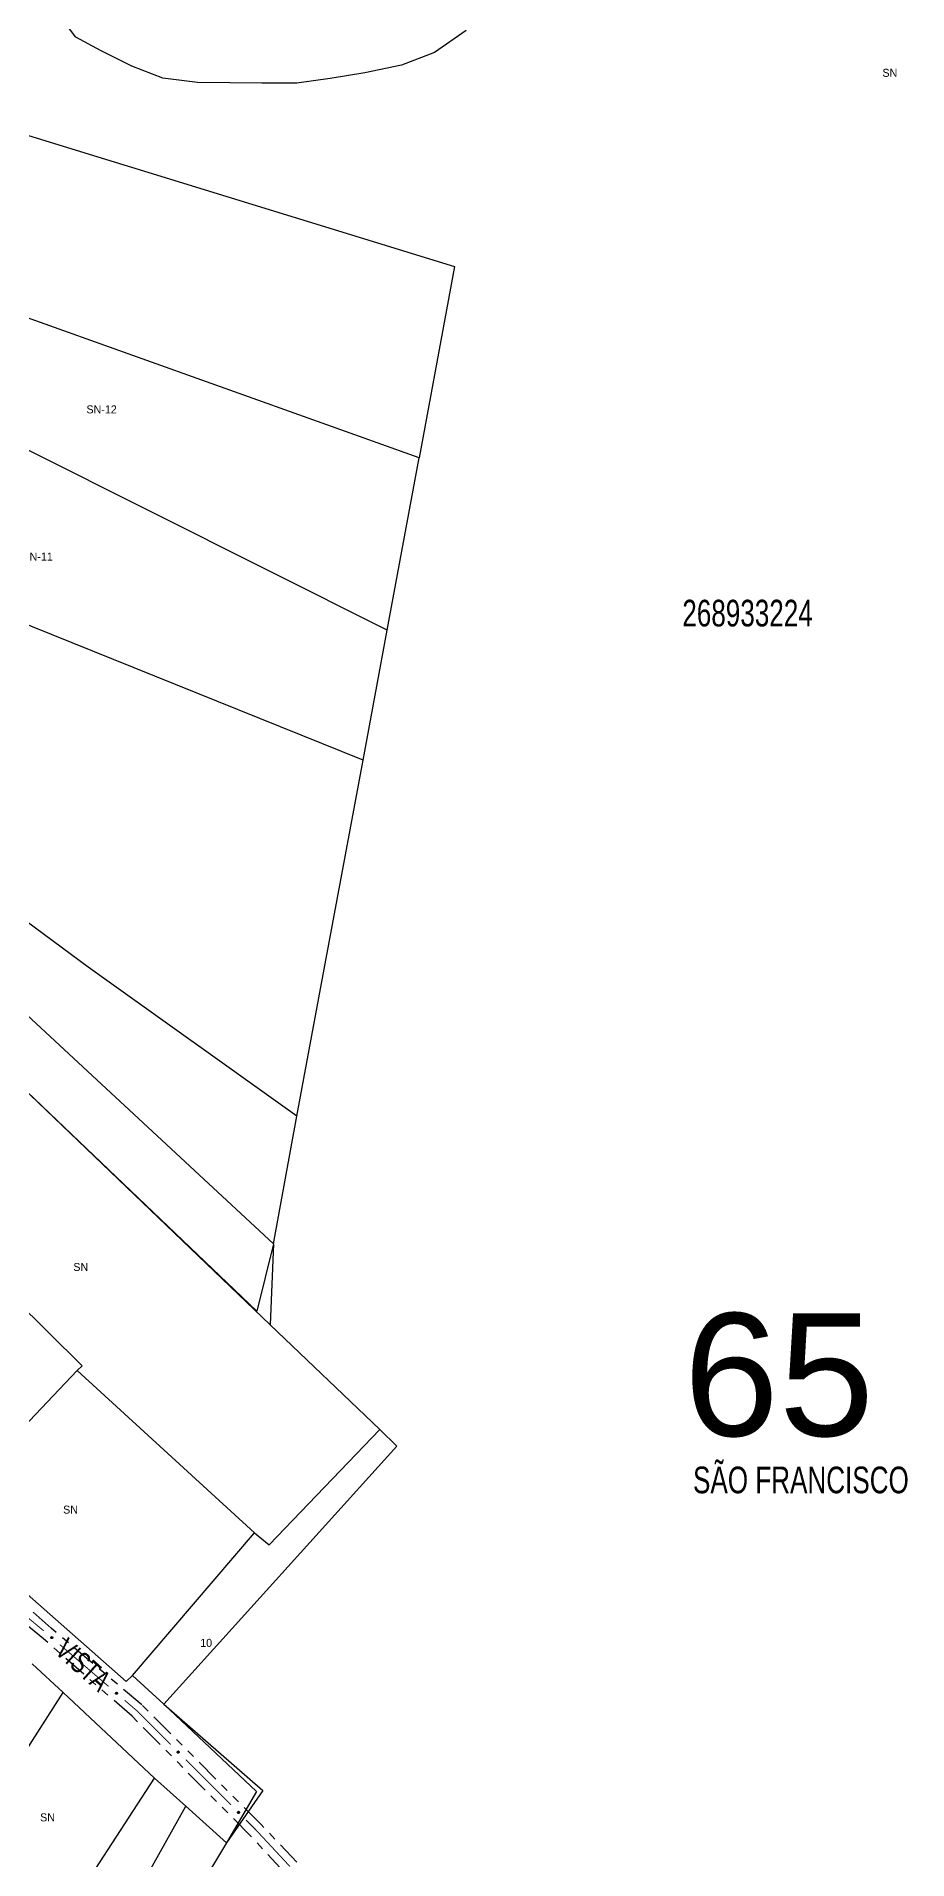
# Model space of a CAD drawing. Extents: x 207981 to 210201, y 4876477 to 4878908.
# Drawn here: x 209721 to 209884.4, y 4877740.3 to 4878082 of the extents above; entities that cross this region are included whole.
import ezdxf
from ezdxf.enums import TextEntityAlignment as Align

# ---------------------------------------------------------------- set-up
doc = ezdxf.new("R2010")
doc.units = 0
doc.header["$LTSCALE"] = 1.5
doc.header["$MEASUREMENT"] = 0
doc.linetypes.add('TRACO_25', pattern=[8, 3, -1, 1, -1, 1, -1])
for name, color, linetype in [('CD_MALHA_LOTES', 7, 'CONTINUOUS'), ('CD_TXT_QUADRA', 255, 'CONTINUOUS'), ('HD-CURSO-PERENE', 170, 'CONTINUOUS'), ('LM-TXT-LSB', 7, 'CONTINUOUS'), ('RU-QUADRA', 210, 'CONTINUOUS'), ('SV-EIXO-RUA-N-PAV', 6, 'CONTINUOUS'), ('SV-RUA-NAO-PAV', 7, 'CONTINUOUS'), ('SV-TXT-RUA-N-PAV', 7, 'CONTINUOUS'), ('Th_NmrPort', 1, 'CONTINUOUS')]:
    doc.layers.add(name, color=color, linetype=linetype)
doc.styles.add('ARIAL', font='ARIAL.SHX')
doc.styles.add('SWIS', font='swissko.ttf')

msp = doc.modelspace()

# ---------------------------------------------------------------- linework, layer by layer
at = {"layer": 'CD_MALHA_LOTES', "linetype": 'Continuous', "flags": 128}
for points in [[(209801.583748, 4878083.125242), (209795.676017, 4878079.043261), (209789.484524, 4878076.68379), (209782.588057, 4878075.244802), (209776.065154, 4878074.132802), (209769.841152, 4878073.272398), (209763.262475, 4878073.309505), (209757.283975, 4878073.375054), (209751.230562, 4878073.415184), (209744.698162, 4878074.202185), (209738.858741, 4878076.46744), (209733.116371, 4878079.332955), (209728.35099, 4878081.904241), (209722.81124, 4878089.268685)], [(209708.842549, 4878066.7269), (209799.420322, 4878038.943074)], [(209799.420322, 4878038.943074), (209792.762902, 4878003.062689)], [(209792.762902, 4878003.062689), (209701.719745, 4878035.52862)], [(209786.76811, 4877970.753565), (209697.165939, 4878015.582695)], [(209786.76811, 4877970.753565), (209792.762902, 4878003.062689)], [(209782.247626, 4877946.390265), (209688.528097, 4877984.148807)], [(209782.247626, 4877946.390265), (209786.76811, 4877970.753565)], [(209769.859506, 4877879.62409), (209730.695548, 4877907.568457), (209677.132392, 4877947.167265)], [(209769.859506, 4877879.62409), (209774.976577, 4877907.202713), (209782.247626, 4877946.390265)], [(209673.982349, 4877936.191373), (209709.582302, 4877907.50182), (209765.428296, 4877855.74194)], [(209764.825148, 4877840.55101), (209712.23701, 4877890.81431)], [(209765.428296, 4877855.74194), (209769.859506, 4877879.62409)], [(209729.546115, 4877832.87604), (209704.113675, 4877857.9819)], [(209765.428296, 4877855.74194), (209764.825148, 4877840.55101)], [(209785.378825, 4877820.905978), (209764.825148, 4877840.55101)], [(209705.052593, 4877807.198664), (209728.648019, 4877831.977944)], [(209728.648019, 4877831.977944), (209729.546115, 4877832.87604)], [(209728.648019, 4877831.977944), (209761.918387, 4877801.565154)], [(209764.612674, 4877799.279092), (209785.378825, 4877820.905978)], [(209785.378825, 4877820.905978), (209788.613531, 4877817.814274)], [(209788.613531, 4877817.814274), (209744.854566, 4877769.437818)], [(209702.762632, 4877804.536605), (209737.83309, 4877773.683362)], [(209738.976121, 4877774.826393), (209761.918387, 4877801.565154)], [(209761.918387, 4877801.565154), (209764.612674, 4877799.279092)], [(209725.989695, 4877771.603992), (209720.204439, 4877776.990265)], [(209737.83309, 4877773.683362), (209738.976121, 4877774.826393)], [(209738.976121, 4877774.826393), (209744.854566, 4877769.437818)], [(209706.78863, 4877741.680255), (209725.989695, 4877771.603992)], [(209743.145971, 4877755.54492), (209725.989695, 4877771.603992)], [(209744.854566, 4877769.437818), (209762.279967, 4877753.072518), (209756.611653, 4877743.425806)], [(209724.942364, 4877727.566226), (209743.145971, 4877755.54492)], [(209749.030972, 4877750.308266), (209743.145971, 4877755.54492)], [(209732.9719, 4877721.581478), (209749.030972, 4877750.308266)], [(209756.611653, 4877743.425806), (209749.030972, 4877750.308266)], [(209756.611653, 4877743.425806), (209740.053851, 4877715.796222)]]:
    msp.add_lwpolyline(points, dxfattribs=at)
at = {"layer": 'HD-CURSO-PERENE', "linetype": 'Continuous'}
msp.add_polyline3d([(209801.583748, 4878083.125242, 2.197405), (209795.676017, 4878079.043261, 2.197405), (209789.484524, 4878076.68379, 2.197405), (209782.588057, 4878075.244802, 2.197405), (209776.065154, 4878074.132802, 2.197405), (209769.841152, 4878073.272398, 2.197405), (209763.262475, 4878073.309505, 2.197405), (209757.283975, 4878073.375054, 2.197405), (209751.230562, 4878073.415184, 2.197405), (209744.698162, 4878074.202185, 2.197405), (209738.858741, 4878076.46744, 2.197405), (209733.116371, 4878079.332955, 2.197405), (209728.35099, 4878081.904241, 2.197405), (209722.81124, 4878089.268685, 2.197405)], dxfattribs=at)
at = {"layer": 'RU-QUADRA', "linetype": 'Continuous', "flags": 128}
msp.add_lwpolyline([(209801.583748, 4878083.125242), (209795.676017, 4878079.043261), (209789.484524, 4878076.68379), (209782.588057, 4878075.244802), (209776.065154, 4878074.132802), (209769.841152, 4878073.272398), (209763.262475, 4878073.309505), (209757.283975, 4878073.375054), (209751.230562, 4878073.415184), (209744.698162, 4878074.202185), (209738.858741, 4878076.46744), (209733.116371, 4878079.332955), (209728.35099, 4878081.904241), (209722.81124, 4878089.268685)], dxfattribs=at)
at = {"layer": 'RU-QUADRA', "linetype": 'Continuous'}
for points in [[(209709.543497, 4877907.537786), (209765.428296, 4877855.74194), (209762.305197, 4877843.09919), (209712.23701, 4877890.81431)], [(209702.762632, 4877804.536605), (209737.83309, 4877773.683362), (209738.976121, 4877774.826393), (209744.854566, 4877769.437818), (209763.444239, 4877753.250767), (209756.611653, 4877743.425806), (209749.030972, 4877750.308266), (209743.145971, 4877755.54492), (209725.989695, 4877771.603992), (209720.204439, 4877776.990265)]]:
    msp.add_lwpolyline(points, dxfattribs=at)
at = {"layer": 'SV-EIXO-RUA-N-PAV', "const_width": 0.18}
for points in [[(209722.339124, 4877783.18996), (209713.098866, 4877790.846175)], [(209734.487633, 4877772.777881), (209725.380523, 4877780.592007)], [(209739.790744, 4877768.227682), (209737.523336, 4877770.173173)], [(209739.799474, 4877768.218951), (209739.790744, 4877768.227682)], [(209746.163435, 4877761.85499), (209739.799474, 4877768.218951)], [(209757.477143, 4877750.541282), (209748.991862, 4877759.026563)], [(209762.164071, 4877745.854354), (209760.30557, 4877747.712855)], [(209762.417158, 4877745.582149), (209762.164071, 4877745.854354)], [(209768.545444, 4877738.990935), (209762.417158, 4877745.582149)]]:
    msp.add_lwpolyline(points, dxfattribs=at)
at = {"layer": 'SV-EIXO-RUA-N-PAV'}
for points in [[(209723.900032, 4877781.717256), (209723.851324, 4877781.712839), (209723.808558, 4877781.719004), (209723.774369, 4877781.734411), (209723.747707, 4877781.755904), (209723.722907, 4877781.780965), (209723.703478, 4877781.811747), (209723.689482, 4877781.850689), (209723.684709, 4877781.899519), (209723.693903, 4877781.942914), (209723.707215, 4877781.97724), (209723.728025, 4877782.006332), (209723.752774, 4877782.030016), (209723.785417, 4877782.04914), (209723.825019, 4877782.062939), (209723.874236, 4877782.06655), (209723.916121, 4877782.06022), (209723.948799, 4877782.044448), (209723.977913, 4877782.023342), (209724.002925, 4877781.997453), (209724.021823, 4877781.967127), (209724.035644, 4877781.927228), (209724.038565, 4877781.878604), (209724.032728, 4877781.836757), (209724.01742, 4877781.803866), (209723.995994, 4877781.77567), (209723.971161, 4877781.750491), (209723.941031, 4877781.729672), (209723.900032, 4877781.717256)], [(209736.042845, 4877771.298423), (209735.994137, 4877771.294006), (209735.951371, 4877771.30017), (209735.917182, 4877771.315578), (209735.89052, 4877771.337071), (209735.86572, 4877771.362131), (209735.846292, 4877771.392914), (209735.832295, 4877771.431855), (209735.827522, 4877771.480686), (209735.836716, 4877771.52408), (209735.850028, 4877771.558407), (209735.870838, 4877771.587499), (209735.895587, 4877771.611182), (209735.92823, 4877771.630307), (209735.967832, 4877771.644105), (209736.017049, 4877771.647717), (209736.058934, 4877771.641386), (209736.091612, 4877771.625615), (209736.120726, 4877771.604508), (209736.145738, 4877771.57862), (209736.164636, 4877771.548293), (209736.178457, 4877771.508395), (209736.181378, 4877771.45977), (209736.175541, 4877771.417923), (209736.160233, 4877771.385032), (209736.138807, 4877771.356837), (209736.113974, 4877771.331657), (209736.083844, 4877771.310839), (209736.042845, 4877771.298423)], [(209747.601407, 4877760.261341), (209747.552504, 4877760.260648), (209747.510332, 4877760.270052), (209747.477416, 4877760.28802), (209747.452469, 4877760.311482), (209747.429651, 4877760.338359), (209747.412624, 4877760.370532), (209747.401635, 4877760.410427), (209747.400596, 4877760.459479), (209747.413069, 4877760.502047), (209747.428958, 4877760.53526), (209747.451925, 4877760.562681), (209747.478406, 4877760.584411), (209747.512411, 4877760.600992), (209747.552949, 4877760.611733), (209747.602298, 4877760.611585), (209747.643579, 4877760.602081), (209747.67496, 4877760.583866), (209747.702382, 4877760.560602), (209747.725349, 4877760.532884), (209747.741881, 4877760.501205), (209747.752622, 4877760.46037), (209747.75183, 4877760.411664), (209747.742821, 4877760.370384), (209747.725052, 4877760.338755), (209747.701541, 4877760.312273), (209747.674861, 4877760.289059), (209747.643233, 4877760.270597), (209747.601407, 4877760.261341)], [(209758.915116, 4877748.947632), (209758.866212, 4877748.946939), (209758.82404, 4877748.956344), (209758.791125, 4877748.974311), (209758.766178, 4877748.997773), (209758.743359, 4877749.02465), (209758.726332, 4877749.056823), (209758.715344, 4877749.096718), (209758.714304, 4877749.14577), (209758.726778, 4877749.188338), (209758.742666, 4877749.221551), (209758.765633, 4877749.248973), (209758.792114, 4877749.270702), (209758.826119, 4877749.287284), (209758.866658, 4877749.298025), (209758.916007, 4877749.297876), (209758.957288, 4877749.288373), (209758.988669, 4877749.270158), (209759.016091, 4877749.246894), (209759.039057, 4877749.219175), (209759.05559, 4877749.187497), (209759.06633, 4877749.146661), (209759.065538, 4877749.097956), (209759.05653, 4877749.056675), (209759.03876, 4877749.025046), (209759.015249, 4877748.998565), (209758.98857, 4877748.975351), (209758.956941, 4877748.956888), (209758.915116, 4877748.947632)]]:
    msp.add_lwpolyline(points, close=True, dxfattribs=at)
for points in [[(209723.941031, 4877781.729672), (209723.684709, 4877781.899519)], [(209723.900032, 4877781.717256), (209723.689482, 4877781.850689)], [(209723.921065, 4877781.725377), (209723.690995, 4877781.874237)], [(209723.952598, 4877781.743269), (209723.692497, 4877781.917897)], [(209723.971161, 4877781.750491), (209723.693903, 4877781.942914)], [(209723.873403, 4877781.715929), (209723.702367, 4877781.826722)], [(209723.97999, 4877781.764715), (209723.703173, 4877781.955484)], [(209723.851324, 4877781.712839), (209723.703478, 4877781.811747)], [(209723.995994, 4877781.77567), (209723.707215, 4877781.97724)], [(209723.82693, 4877781.716248), (209723.720554, 4877781.79134)], [(209724.005016, 4877781.791787), (209723.720656, 4877781.992624)], [(209723.808558, 4877781.719004), (209723.722907, 4877781.780965)], [(209724.01742, 4877781.803866), (209723.728025, 4877782.006332)], [(209724.022941, 4877781.823155), (209723.743017, 4877782.016589)], [(209724.032728, 4877781.836757), (209723.752774, 4877782.030016)], [(209724.034651, 4877781.859854), (209723.773368, 4877782.037294)], [(209724.038565, 4877781.878604), (209723.785417, 4877782.04914)], [(209724.033194, 4877781.904256), (209723.807861, 4877782.054445)], [(209724.035644, 4877781.927228), (209723.825019, 4877782.062939)], [(209724.023004, 4877781.948958), (209723.855817, 4877782.060045)], [(209724.021823, 4877781.967127), (209723.874236, 4877782.06655)], [(209724.008666, 4877781.984634), (209723.900366, 4877782.059578)], [(209724.002925, 4877781.997453), (209723.916121, 4877782.06022)], [(209736.083844, 4877771.310839), (209735.827522, 4877771.480686)], [(209736.042845, 4877771.298423), (209735.832295, 4877771.431855)], [(209736.063878, 4877771.306543), (209735.833808, 4877771.455403)], [(209736.095411, 4877771.324435), (209735.83531, 4877771.499063)], [(209736.113974, 4877771.331657), (209735.836716, 4877771.52408)], [(209736.016216, 4877771.297095), (209735.84518, 4877771.407888)], [(209736.122803, 4877771.345882), (209735.845986, 4877771.536651)], [(209735.994137, 4877771.294006), (209735.846292, 4877771.392914)], [(209736.138807, 4877771.356837), (209735.850028, 4877771.558407)], [(209735.969743, 4877771.297415), (209735.863367, 4877771.372506)], [(209736.147829, 4877771.372954), (209735.863469, 4877771.573791)], [(209735.951371, 4877771.30017), (209735.86572, 4877771.362131)], [(209736.160233, 4877771.385032), (209735.870838, 4877771.587499)], [(209736.165754, 4877771.404321), (209735.88583, 4877771.597756)], [(209736.175541, 4877771.417923), (209735.895587, 4877771.611182)], [(209736.177465, 4877771.44102), (209735.916181, 4877771.618461)], [(209736.181378, 4877771.45977), (209735.92823, 4877771.630307)], [(209736.176007, 4877771.485422), (209735.950674, 4877771.635612)], [(209736.178457, 4877771.508395), (209735.967832, 4877771.644105)], [(209736.165818, 4877771.530124), (209735.99863, 4877771.641212)], [(209736.164636, 4877771.548293), (209736.017049, 4877771.647717)], [(209736.151479, 4877771.5658), (209736.043179, 4877771.640745)], [(209736.145738, 4877771.57862), (209736.058934, 4877771.641386)], [(209747.643233, 4877760.270597), (209747.400596, 4877760.459479)], [(209747.601407, 4877760.261341), (209747.401635, 4877760.410427)], [(209747.622997, 4877760.267835), (209747.404938, 4877760.433791)], [(209747.655802, 4877760.283273), (209747.409762, 4877760.47721)], [(209747.552504, 4877760.260648), (209747.412624, 4877760.370532)], [(209747.574754, 4877760.262046), (209747.412657, 4877760.385548)], [(209747.674861, 4877760.289059), (209747.413069, 4877760.502047)], [(209747.684748, 4877760.30257), (209747.42327, 4877760.513875)], [(209747.52844, 4877760.265905), (209747.428095, 4877760.348883)], [(209747.701541, 4877760.312273), (209747.428958, 4877760.53526)], [(209747.510332, 4877760.270052), (209747.429651, 4877760.338359)], [(209747.711764, 4877760.327656), (209747.443532, 4877760.549575)], [(209747.725052, 4877760.338755), (209747.451925, 4877760.562681)], [(209747.732027, 4877760.357567), (209747.467654, 4877760.571767)], [(209747.742821, 4877760.370384), (209747.478406, 4877760.584411)], [(209747.746499, 4877760.393267), (209747.499495, 4877760.590099)], [(209747.75183, 4877760.411664), (209747.512411, 4877760.600992)], [(209747.748429, 4877760.437651), (209747.535194, 4877760.604572)], [(209747.752622, 4877760.46037), (209747.552949, 4877760.611733)], [(209747.741675, 4877760.482999), (209747.583438, 4877760.606502)], [(209747.741881, 4877760.501205), (209747.602298, 4877760.611585)], [(209747.730097, 4877760.519664), (209747.627821, 4877760.602642)], [(209747.725349, 4877760.532884), (209747.643579, 4877760.602081)], [(209758.956941, 4877748.956888), (209758.714304, 4877749.14577)], [(209758.915116, 4877748.947632), (209758.715344, 4877749.096718)], [(209758.936705, 4877748.954126), (209758.718646, 4877749.120083)], [(209758.969511, 4877748.969564), (209758.723471, 4877749.163501)], [(209758.866212, 4877748.946939), (209758.726332, 4877749.056823)], [(209758.888462, 4877748.948337), (209758.726365, 4877749.071839)], [(209758.98857, 4877748.975351), (209758.726778, 4877749.188338)], [(209758.998457, 4877748.988861), (209758.736979, 4877749.200166)], [(209758.842149, 4877748.952196), (209758.741803, 4877749.035175)], [(209759.015249, 4877748.998565), (209758.742666, 4877749.221551)], [(209758.82404, 4877748.956344), (209758.743359, 4877749.02465)], [(209759.025473, 4877749.013948), (209758.757241, 4877749.235866)], [(209759.03876, 4877749.025046), (209758.765633, 4877749.248973)], [(209759.045735, 4877749.043858), (209758.781363, 4877749.258058)], [(209759.05653, 4877749.056675), (209758.792114, 4877749.270702)], [(209759.060208, 4877749.079558), (209758.813203, 4877749.27639)], [(209759.065538, 4877749.097956), (209758.826119, 4877749.287284)], [(209759.062138, 4877749.123942), (209758.848903, 4877749.290863)], [(209759.06633, 4877749.146661), (209758.866658, 4877749.298025)], [(209759.055384, 4877749.169291), (209758.897146, 4877749.292793)], [(209759.05559, 4877749.187497), (209758.916007, 4877749.297876)], [(209759.043805, 4877749.205955), (209758.94153, 4877749.288934)], [(209759.039057, 4877749.219175), (209758.957288, 4877749.288373)]]:
    msp.add_lwpolyline(points, dxfattribs=at)
at = {"layer": 'SV-RUA-NAO-PAV', "linetype": 'TRACO_25'}
for points in [[(209791.989936, 4877716.583541, 5.914515), (209778.109216, 4877731.093063, 10.081453), (209763.139718, 4877746.860293, 12.152447), (209740.751258, 4877769.290918, 12.202351), (209723.745575, 4877783.653845, 12.177399), (209658.370504, 4877842.322726, 11.578557), (209639.02922, 4877860.311125, 10.580488), (209638.276133, 4877861.676095, 10.580488), (209638.372572, 4877863.369542, 10.580488)], [(209789.490927, 4877714.905108, 5.590143), (209775.584838, 4877729.099192, 9.88184), (209761.102759, 4877744.81554, 12.027689), (209738.927074, 4877767.155794, 12.152447), (209722.309428, 4877781.677131, 12.027689), (209698.310328, 4877801.397098, 11.90293), (209656.607806, 4877839.991042, 11.304089), (209640.808378, 4877854.377728, 10.805054), (209637.805454, 4877856.922236, 10.805054), (209636.628756, 4877857.157575, 10.805054), (209635.428875, 4877856.576134, 10.805054)]]:
    msp.add_polyline3d(points, dxfattribs=at)

# ---------------------------------------------------------------- texts
at = {"layer": 'CD_TXT_QUADRA', "style": 'ARIAL', "width": 0.7}
msp.add_text('268933224', height=5, dxfattribs=at).set_placement((209842.144322, 4877971.445468))
at = {"layer": 'LM-TXT-LSB', "style": 'SWIS'}
msp.add_text('65', height=23, dxfattribs=at).set_placement((209842.387289, 4877819.715698))
at = {"layer": 'LM-TXT-LSB', "style": 'ARIAL', "width": 0.7}
msp.add_text('SÃO FRANCISCO', height=5, dxfattribs=at).set_placement((209844.156418, 4877808.964312))
at = {"layer": 'SV-TXT-RUA-N-PAV', "style": 'ARIAL', "width": 0.7}
msp.add_text('VISTA', height=4, rotation=318, dxfattribs=at).set_placement((209724.234786, 4877779.118779))
at = {"layer": 'Th_NmrPort', "color": 1}
for s, p in [('SN', (209879.680667, 4878075.228734)), ('SN-12', (209730.373247, 4878012.132786)), ('SN-11', (209718.363265, 4877984.538989)), ('SN', (209727.907845, 4877851.388127)), ('SN', (209725.990251, 4877805.901289)), ('10', (209751.710496, 4877780.927467)), ('SN', (209721.676804, 4877748.21345))]:
    msp.add_text(s, height=1.5, dxfattribs=at).set_placement(p, align=Align.MIDDLE_LEFT)

doc.saveas('drawing.dxf')
